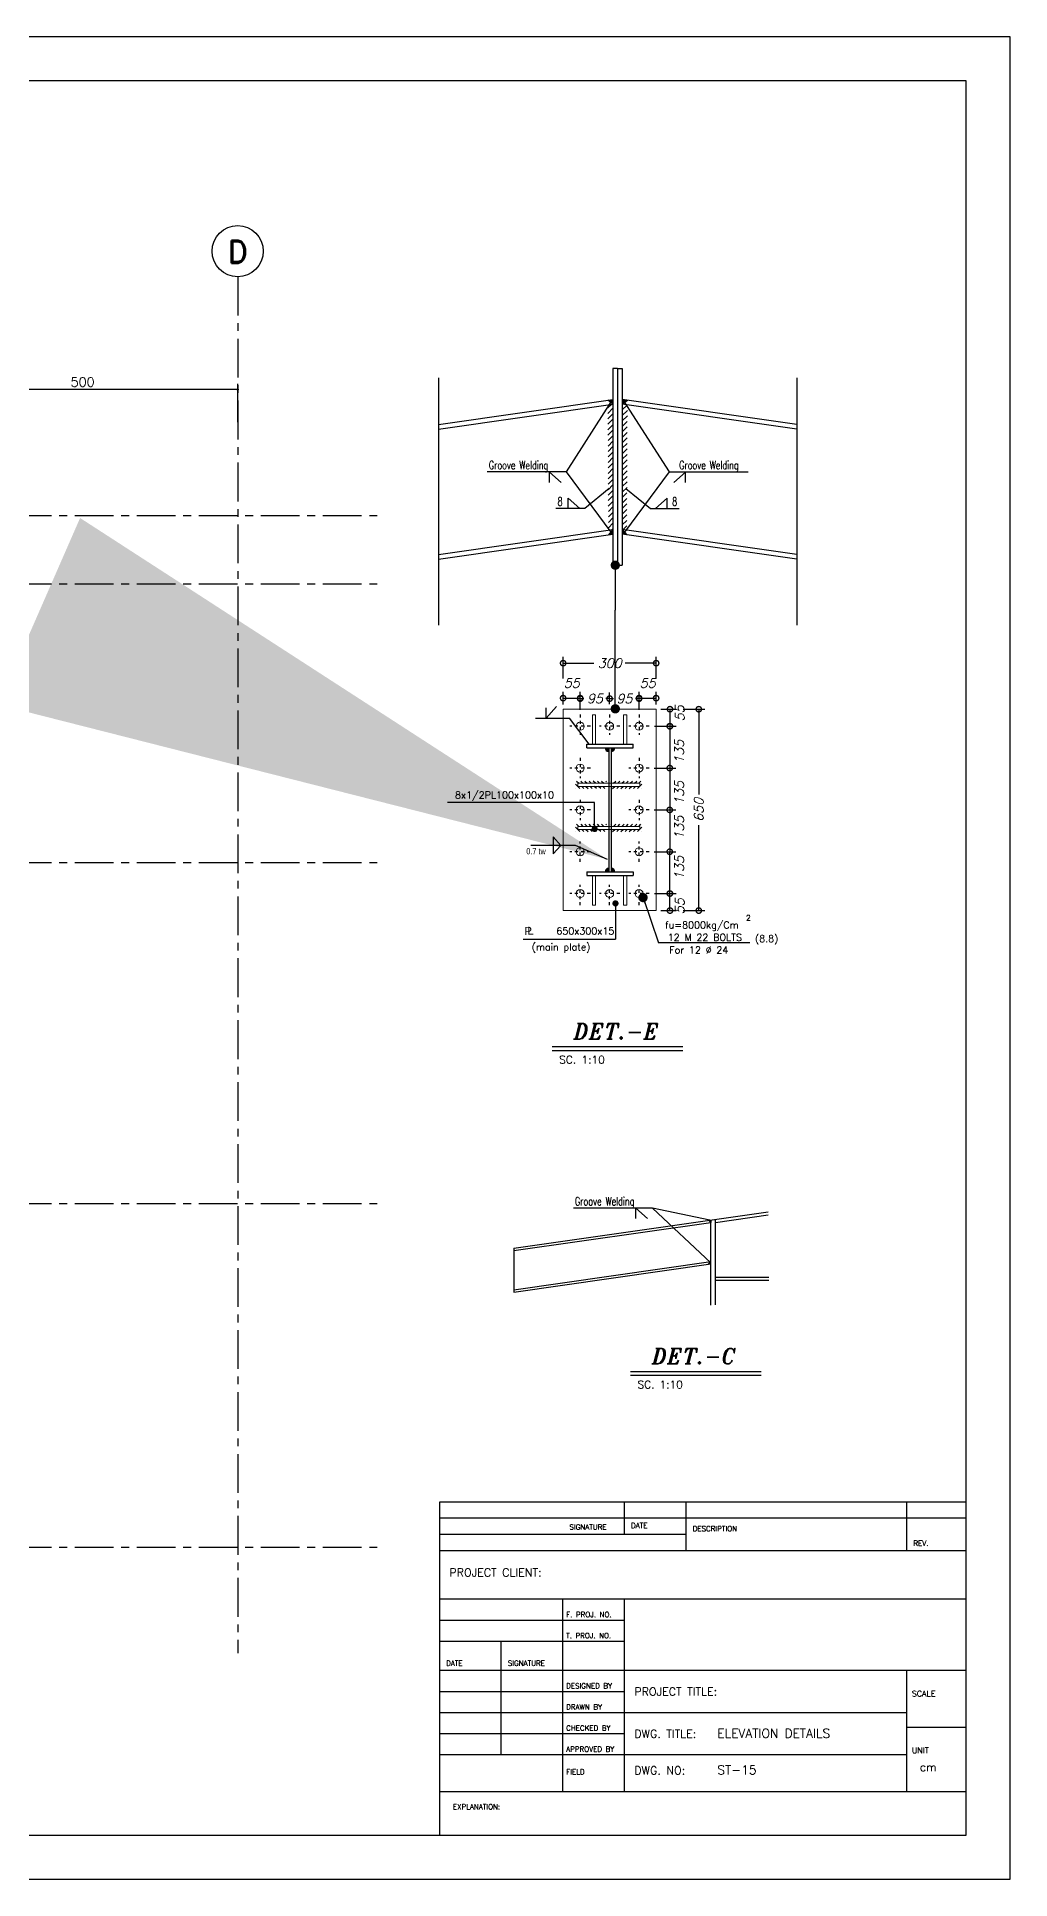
# Model space of a CAD drawing. Header units: inches. Extents: x 460503 to 460688, y 47570 to 48852.
# Drawn here: x 460558.8 to 460590.1, y 47865 to 47924.4 of the extents above; entities that cross this region are included whole.
import ezdxf
from ezdxf.enums import TextEntityAlignment as Align

# ---------------------------------------------------------------- set-up
doc = ezdxf.new("R2010")
doc.units = ezdxf.units.IN
doc.header["$MEASUREMENT"] = 0
for name, pattern in [('CENTER', [2, 1.25, -0.25, 0.25, -0.25]), ('DASHDOT', [1, 0.5, -0.25, 0, -0.25]), ('DASHDOTX2', [2, 1, -0.5, 0, -0.5]), ('HIDDEN', [0.375, 0.25, -0.125])]:
    doc.linetypes.add(name, pattern=pattern)
for name, color, linetype in [('1', 1, 'Continuous'), ('1R', 1, 'Continuous'), ('2Y', 2, 'Continuous'), ('3', 3, 'HIDDEN'), ('3G', 3, 'Continuous'), ('6M', 6, 'Continuous'), ('Ax', 1, 'DASHDOTX2'), ('AXE', 1, 'CENTER'), ('DIM', 8, 'Continuous'), ('Dim-Axe', 1, 'Continuous'), ('E10', 3, 'Continuous'), ('Hatch', 1, 'Continuous'), ('lateral brace', 5, 'Continuous'), ('Layer4', 118, 'Continuous'), ('leader-1', 1, 'Continuous'), ('LEVEL', 3, 'HIDDEN'), ('TEXT-1', 3, 'Continuous'), ('wall', 4, 'Continuous')]:
    doc.layers.add(name, color=color, linetype=linetype)
doc.layers.add('TEXT', color=250, linetype='Continuous', lineweight=30)
doc.layers.add('WALL-INT', color=3, linetype='Continuous', lineweight=9)
doc.styles.add('E100', font='SIMPLEX.shx', dxfattribs={"width": 0.7})
doc.styles.add('ITALICC', font='ITALICC.shx')
doc.styles.add('ITALICT', font='italict')
doc.styles.add('ROMANC', font='TXT.shx')
doc.styles.add('ROMAND', font='ROMAND.shx')
doc.styles.add('ROMANS', font='ROMANS', dxfattribs={"width": 0.8})
doc.styles.add('ROMANT', font='romant')
doc.styles.add('SA', font='sazeh-1.shx', dxfattribs={"width": 0.85})
doc.styles.get("Standard").update_dxf_attribs({"font": 'arial.ttf'})
doc.dimstyles.new('1-100', dxfattribs={"dimtxt": 0.3, "dimasz": 0.08, "dimexe": 0.18, "dimexo": 0.0625, "dimgap": 0.09, "dimtad": 1, "dimdec": 0, "dimlfac": 100, "dimdsep": 46, "dimtxsty": 'ROMANT', "dimblk": 'DOT', "dimcen": 0.09, "dimclrd": 1, "dimclre": 1, "dimclrt": 3, "dimadec": 0, "dimazin": 0, "dimtfac": 1, "dimtdec": 0, "dimtix": 1, "dimtofl": 0, "dimtmove": 2, "dimatfit": 3, "dimldrblk": 'DOT', "dimfxl": 1, "dimtolj": 1, "dimarcsym": 0})
doc.dimstyles.new('10', dxfattribs={"dimtxt": 0.2, "dimasz": 0.09, "dimexe": 0.18, "dimexo": 0.1, "dimgap": 0, "dimtad": 0, "dimdec": 3, "dimlfac": 100, "dimrnd": 0.5, "dimzin": 12, "dimdsep": 46, "dimtxsty": 'ROMANC', "dimblk": 'DOT', "dimcen": 0, "dimclrd": 1, "dimclre": 1, "dimclrt": 2, "dimadec": 1, "dimazin": 0, "dimtfac": 1, "dimtdec": 3, "dimtmove": 2, "dimatfit": 3, "dimldrblk": 'DOT', "dimfxl": 1, "dimtvp": 0.909091, "dimtolj": 1, "dimtzin": 12, "dimarcsym": 0})
doc.dimstyles.new('Copy of 1-5(100)', dxfattribs={"dimscale": 100, "dimtxt": 2.5, "dimasz": 2.3, "dimexe": 1.5, "dimexo": 3, "dimgap": 1, "dimtad": 1, "dimdec": 0, "dimlfac": 0.05, "dimdsep": 46, "dimtxsty": 'ROMANS', "dimcen": 0, "dimclrd": 1, "dimclre": 1, "dimclrt": 2, "dimadec": 0, "dimazin": 0, "dimtfac": 2, "dimtdec": 0, "dimtmove": 2, "dimatfit": 3, "dimfxl": 1.5, "dimtolj": 1, "dimtzin": 0, "dimarcsym": 0})
doc.dimstyles.new('Dim-Axe', dxfattribs={"dimtxt": 0.3, "dimasz": 0.35, "dimexe": 0.2, "dimexo": 0.15, "dimgap": 0.09, "dimtad": 0, "dimzin": 4, "dimdsep": 46, "dimtxsty": 'ITALICC', "dimblk1": 'DOTSMALL', "dimblk2": 'DOTSMALL', "dimsah": 1, "dimcen": 0.09, "dimclrd": 1, "dimclre": 1, "dimclrt": 2, "dimazin": 0, "dimtfac": 1, "dimtofl": 0, "dimtmove": 2, "dimatfit": 3, "dimldrblk": 'DOTSMALL', "dimfxl": 0.5, "dimfxlon": 1, "dimtolj": 1, "dimtzin": 0, "dimarcsym": 0})
pattern_1 = [(45, (-1.15648, -74.54642), (-0.08838834765, 0.08838834765), [])]

# ---------------------------------------------------------------- blocks, each defined once
blk = doc.blocks.new('DOT')
at = {"layer": 'DIM', "color": 0, "linetype": 'ByBlock'}
blk.add_line((-0.5, 0), (-1, 0), dxfattribs=at)
at = {"layer": 'DIM', "color": 0, "linetype": 'ByBlock', "const_width": 0.5}
blk.add_lwpolyline([(-0.25, 0, 1), (0.25, 0, 1)], format="xyb", close=True, dxfattribs=at)
blk = doc.blocks.new('*D397')
at = {"layer": 'Defpoints', "color": 0, "transparency": 16777216}
for p in [(460555.235, 47913.052), (460555.235, 47911.937), (460565.235, 47911.937)]:
    blk.add_point(p, dxfattribs=at)
at = {"layer": 'wall', "color": 1, "lineweight": -2, "transparency": 16777216}
for p, q in [((460555.235, 47911.999), (460555.235, 47913.232)), ((460565.155, 47913.052), (460555.315, 47913.052)), ((460565.235, 47911.999), (460565.235, 47913.232))]:
    blk.add_line(p, q, dxfattribs=at)
at = {"layer": 'wall', "color": 1, "lineweight": -2, "transparency": 16777216, "xscale": 0.08, "yscale": 0.08, "zscale": 0.08, "rotation": 180}
blk.add_blockref('DOT', (460555.235, 47913.052), dxfattribs=at)
at = {"layer": 'wall', "color": 1, "lineweight": -2, "transparency": 16777216, "xscale": 0.08, "yscale": 0.08, "zscale": 0.08}
blk.add_blockref('DOT', (460565.235, 47913.052), dxfattribs=at)
at = {"layer": 'wall', "color": 3, "transparency": 16777216, "insert": (460560.235, 47913.292), "char_height": 0.3, "attachment_point": 5, "style": 'ROMANT'}
blk.add_mtext('\\A1;500', dxfattribs=at)
blk = doc.blocks.new('_Dot')
at = {"layer": 'DIM', "color": 0, "lineweight": -2}
blk.add_line((-0.5, 0), (-1, 0), dxfattribs=at)
at = {"layer": 'DIM', "color": 0, "const_width": 0.5}
blk.add_lwpolyline([(-0.25, 0, 1), (0.25, 0, 1)], format="xyb", close=True, dxfattribs=at)
blk = doc.blocks.new('_DOTSMALL')
at = {"color": 0, "linetype": 'ByBlock', "const_width": 0.5}
blk.add_lwpolyline([(-0.0625, 0, 1), (0.0625, 0, 1)], format="xyb", close=True, dxfattribs=at)
blk = doc.blocks.new('*D694')
at = {"layer": 'Defpoints', "color": 0, "transparency": 16777216}
for p in [(460578.246, 47902.732), (460578.246, 47896.232), (460580.105, 47896.232)]:
    blk.add_point(p, dxfattribs=at)
at = {"layer": 'Dim-Axe', "color": 1, "lineweight": -2, "transparency": 16777216}
for p, q in [((460579.605, 47902.732), (460580.305, 47902.732)), ((460580.105, 47902.732), (460580.105, 47899.979)), ((460580.105, 47896.232), (460580.105, 47898.985)), ((460579.605, 47896.232), (460580.305, 47896.232))]:
    blk.add_line(p, q, dxfattribs=at)
at = {"layer": 'Dim-Axe', "color": 1, "lineweight": -2, "transparency": 16777216, "xscale": 0.35, "yscale": 0.35, "zscale": 0.35}
for p, rotation in [((460580.105, 47902.732), 90), ((460580.105, 47896.232), 270)]:
    blk.add_blockref('_DOTSMALL', p, dxfattribs=dict(at, rotation=rotation))
at = {"layer": 'Dim-Axe', "color": 2, "transparency": 16777216, "insert": (460580.105, 47899.482), "char_height": 0.3, "attachment_point": 5, "rotation": 90, "style": 'ITALICC'}
blk.add_mtext('\\A1;650', dxfattribs=at)
blk = doc.blocks.new('*D702')
at = {"layer": 'Defpoints', "color": 0, "transparency": 16777216}
for p in [(460575.73, 47904.218), (460575.73, 47902.732), (460578.73, 47902.732)]:
    blk.add_point(p, dxfattribs=at)
at = {"layer": 'Dim-Axe', "color": 1, "lineweight": -2, "transparency": 16777216}
for p, q in [((460575.73, 47903.718), (460575.73, 47904.418)), ((460575.73, 47904.218), (460576.725, 47904.218)), ((460578.73, 47904.218), (460577.734, 47904.218)), ((460578.73, 47903.718), (460578.73, 47904.418))]:
    blk.add_line(p, q, dxfattribs=at)
at = {"layer": 'Dim-Axe', "color": 1, "lineweight": -2, "transparency": 16777216, "xscale": 0.35, "yscale": 0.35, "zscale": 0.35, "rotation": 180}
blk.add_blockref('_DOTSMALL', (460575.73, 47904.218), dxfattribs=at)
at = {"layer": 'Dim-Axe', "color": 1, "lineweight": -2, "transparency": 16777216, "xscale": 0.35, "yscale": 0.35, "zscale": 0.35}
blk.add_blockref('_DOTSMALL', (460578.73, 47904.218), dxfattribs=at)
at = {"layer": 'Dim-Axe', "color": 2, "transparency": 16777216, "insert": (460577.23, 47904.218), "char_height": 0.3, "attachment_point": 5, "style": 'ITALICC'}
blk.add_mtext('\\A1;300', dxfattribs=at)
blk = doc.blocks.new('*D703')
at = {"layer": 'Defpoints', "color": 0, "transparency": 16777216}
for p in [(460576.28, 47903.09), (460575.73, 47902.732), (460576.28, 47902.562)]:
    blk.add_point(p, dxfattribs=at)
at = {"layer": 'Dim-Axe', "color": 1, "lineweight": -2, "transparency": 16777216}
for p, q in [((460575.73, 47902.882), (460575.73, 47903.29)), ((460575.73, 47903.09), (460576.28, 47903.09)), ((460576.28, 47902.712), (460576.28, 47903.29))]:
    blk.add_line(p, q, dxfattribs=at)
at = {"layer": 'Dim-Axe', "color": 1, "lineweight": -2, "transparency": 16777216, "xscale": 0.35, "yscale": 0.35, "zscale": 0.35, "rotation": 180}
blk.add_blockref('_DOTSMALL', (460575.73, 47903.09), dxfattribs=at)
at = {"layer": 'Dim-Axe', "color": 1, "lineweight": -2, "transparency": 16777216, "xscale": 0.35, "yscale": 0.35, "zscale": 0.35}
blk.add_blockref('_DOTSMALL', (460576.28, 47903.09), dxfattribs=at)
at = {"layer": 'Dim-Axe', "color": 2, "transparency": 16777216, "insert": (460576.005, 47903.575), "char_height": 0.3, "attachment_point": 5, "style": 'ITALICC'}
blk.add_mtext('\\A1;55', dxfattribs=at)
blk = doc.blocks.new('*D695')
at = {"layer": 'Defpoints', "color": 0, "transparency": 16777216}
for p in [(460577.23, 47903.073), (460576.28, 47902.746), (460577.23, 47902.746)]:
    blk.add_point(p, dxfattribs=at)
at = {"layer": 'Dim-Axe', "color": 1, "lineweight": -2, "transparency": 16777216}
for p, q in [((460576.28, 47902.896), (460576.28, 47903.273)), ((460576.28, 47903.073), (460576.4, 47903.073)), ((460577.23, 47903.073), (460577.109, 47903.073)), ((460577.23, 47902.896), (460577.23, 47903.273))]:
    blk.add_line(p, q, dxfattribs=at)
at = {"layer": 'Dim-Axe', "color": 1, "lineweight": -2, "transparency": 16777216, "xscale": 0.35, "yscale": 0.35, "zscale": 0.35, "rotation": 180}
blk.add_blockref('_DOTSMALL', (460576.28, 47903.073), dxfattribs=at)
at = {"layer": 'Dim-Axe', "color": 1, "lineweight": -2, "transparency": 16777216, "xscale": 0.35, "yscale": 0.35, "zscale": 0.35}
blk.add_blockref('_DOTSMALL', (460577.23, 47903.073), dxfattribs=at)
at = {"layer": 'Dim-Axe', "color": 2, "transparency": 16777216, "insert": (460576.755, 47903.073), "char_height": 0.3, "attachment_point": 5, "style": 'ITALICC'}
blk.add_mtext('\\A1;95', dxfattribs=at)
blk = doc.blocks.new('*D696')
at = {"layer": 'Defpoints', "color": 0, "transparency": 16777216}
for p in [(460578.18, 47903.073), (460577.23, 47902.746), (460578.18, 47902.746)]:
    blk.add_point(p, dxfattribs=at)
at = {"layer": 'Dim-Axe', "color": 1, "lineweight": -2, "transparency": 16777216}
for p, q in [((460577.23, 47902.896), (460577.23, 47903.273)), ((460577.23, 47903.073), (460577.35, 47903.073)), ((460578.18, 47903.073), (460578.059, 47903.073)), ((460578.18, 47902.896), (460578.18, 47903.273))]:
    blk.add_line(p, q, dxfattribs=at)
at = {"layer": 'Dim-Axe', "color": 1, "lineweight": -2, "transparency": 16777216, "xscale": 0.35, "yscale": 0.35, "zscale": 0.35, "rotation": 180}
blk.add_blockref('_DOTSMALL', (460577.23, 47903.073), dxfattribs=at)
at = {"layer": 'Dim-Axe', "color": 1, "lineweight": -2, "transparency": 16777216, "xscale": 0.35, "yscale": 0.35, "zscale": 0.35}
blk.add_blockref('_DOTSMALL', (460578.18, 47903.073), dxfattribs=at)
at = {"layer": 'Dim-Axe', "color": 2, "transparency": 16777216, "insert": (460577.705, 47903.073), "char_height": 0.3, "attachment_point": 5, "style": 'ITALICC'}
blk.add_mtext('\\A1;95', dxfattribs=at)
blk = doc.blocks.new('*D704')
at = {"layer": 'Defpoints', "color": 0, "transparency": 16777216}
for p in [(460578.73, 47903.09), (460578.18, 47902.562), (460578.73, 47902.732)]:
    blk.add_point(p, dxfattribs=at)
at = {"layer": 'Dim-Axe', "color": 1, "lineweight": -2, "transparency": 16777216}
for p, q in [((460578.18, 47902.712), (460578.18, 47903.29)), ((460578.18, 47903.09), (460578.73, 47903.09)), ((460578.73, 47902.882), (460578.73, 47903.29))]:
    blk.add_line(p, q, dxfattribs=at)
at = {"layer": 'Dim-Axe', "color": 1, "lineweight": -2, "transparency": 16777216, "xscale": 0.35, "yscale": 0.35, "zscale": 0.35, "rotation": 180}
blk.add_blockref('_DOTSMALL', (460578.18, 47903.09), dxfattribs=at)
at = {"layer": 'Dim-Axe', "color": 1, "lineweight": -2, "transparency": 16777216, "xscale": 0.35, "yscale": 0.35, "zscale": 0.35}
blk.add_blockref('_DOTSMALL', (460578.73, 47903.09), dxfattribs=at)
at = {"layer": 'Dim-Axe', "color": 2, "transparency": 16777216, "insert": (460578.455, 47903.575), "char_height": 0.3, "attachment_point": 5, "style": 'ITALICC'}
blk.add_mtext('\\A1;55', dxfattribs=at)
blk = doc.blocks.new('*D705')
at = {"layer": 'Defpoints', "color": 0, "transparency": 16777216}
for p in [(460578.73, 47902.732), (460578.51, 47902.182), (460579.176, 47902.182)]:
    blk.add_point(p, dxfattribs=at)
at = {"layer": 'Dim-Axe', "color": 1, "lineweight": -2, "transparency": 16777216}
for p, q in [((460578.88, 47902.732), (460579.376, 47902.732)), ((460579.176, 47902.732), (460579.176, 47902.182)), ((460578.676, 47902.182), (460579.376, 47902.182))]:
    blk.add_line(p, q, dxfattribs=at)
at = {"layer": 'Dim-Axe', "color": 1, "lineweight": -2, "transparency": 16777216, "xscale": 0.35, "yscale": 0.35, "zscale": 0.35}
for p, rotation in [((460579.176, 47902.732), 90), ((460579.176, 47902.182), 270)]:
    blk.add_blockref('_DOTSMALL', p, dxfattribs=dict(at, rotation=rotation))
at = {"layer": 'Dim-Axe', "color": 2, "transparency": 16777216, "insert": (460579.49, 47902.596), "char_height": 0.3, "attachment_point": 5, "rotation": 90, "style": 'ITALICC'}
blk.add_mtext('\\A1;55', dxfattribs=at)
blk = doc.blocks.new('*D697')
at = {"layer": 'Defpoints', "color": 0, "transparency": 16777216}
for p in [(460578.51, 47900.832), (460578.51, 47899.482), (460579.168, 47899.482)]:
    blk.add_point(p, dxfattribs=at)
at = {"layer": 'Dim-Axe', "color": 1, "lineweight": -2, "transparency": 16777216}
for p, q in [((460578.668, 47900.832), (460579.368, 47900.832)), ((460579.168, 47900.832), (460579.168, 47899.482)), ((460578.668, 47899.482), (460579.368, 47899.482))]:
    blk.add_line(p, q, dxfattribs=at)
at = {"layer": 'Dim-Axe', "color": 1, "lineweight": -2, "transparency": 16777216, "xscale": 0.35, "yscale": 0.35, "zscale": 0.35}
for p, rotation in [((460579.168, 47900.832), 90), ((460579.168, 47899.482), 270)]:
    blk.add_blockref('_DOTSMALL', p, dxfattribs=dict(at, rotation=rotation))
at = {"layer": 'Dim-Axe', "color": 2, "transparency": 16777216, "insert": (460579.477, 47900.027), "char_height": 0.3, "attachment_point": 5, "rotation": 90, "style": 'ITALICC'}
blk.add_mtext('\\A1;135', dxfattribs=at)
blk = doc.blocks.new('*D698')
at = {"layer": 'Defpoints', "color": 0, "transparency": 16777216}
for p in [(460578.51, 47896.782), (460579.176, 47896.782), (460578.73, 47896.232)]:
    blk.add_point(p, dxfattribs=at)
at = {"layer": 'Dim-Axe', "color": 1, "lineweight": -2, "transparency": 16777216}
for p, q in [((460578.676, 47896.782), (460579.376, 47896.782)), ((460579.176, 47896.232), (460579.176, 47896.782)), ((460578.88, 47896.232), (460579.376, 47896.232))]:
    blk.add_line(p, q, dxfattribs=at)
at = {"layer": 'Dim-Axe', "color": 1, "lineweight": -2, "transparency": 16777216, "xscale": 0.35, "yscale": 0.35, "zscale": 0.35}
for p, rotation in [((460579.176, 47896.782), 90), ((460579.176, 47896.232), 270)]:
    blk.add_blockref('_DOTSMALL', p, dxfattribs=dict(at, rotation=rotation))
at = {"layer": 'Dim-Axe', "color": 2, "transparency": 16777216, "insert": (460579.49, 47896.368), "char_height": 0.3, "attachment_point": 5, "rotation": 90, "style": 'ITALICC'}
blk.add_mtext('\\A1;55', dxfattribs=at)
blk = doc.blocks.new('*D699')
at = {"layer": 'Defpoints', "color": 0, "transparency": 16777216}
for p in [(460578.551, 47898.132), (460579.168, 47898.132), (460578.551, 47896.782)]:
    blk.add_point(p, dxfattribs=at)
at = {"layer": 'Dim-Axe', "color": 1, "lineweight": -2, "transparency": 16777216}
for p, q in [((460578.701, 47898.132), (460579.368, 47898.132)), ((460579.168, 47896.782), (460579.168, 47898.132)), ((460578.701, 47896.782), (460579.368, 47896.782))]:
    blk.add_line(p, q, dxfattribs=at)
at = {"layer": 'Dim-Axe', "color": 1, "lineweight": -2, "transparency": 16777216, "xscale": 0.35, "yscale": 0.35, "zscale": 0.35}
for p, rotation in [((460579.168, 47898.132), 90), ((460579.168, 47896.782), 270)]:
    blk.add_blockref('_DOTSMALL', p, dxfattribs=dict(at, rotation=rotation))
at = {"layer": 'Dim-Axe', "color": 2, "transparency": 16777216, "insert": (460579.477, 47897.607), "char_height": 0.3, "attachment_point": 5, "rotation": 90, "style": 'ITALICC'}
blk.add_mtext('\\A1;135', dxfattribs=at)
blk = doc.blocks.new('*D700')
at = {"layer": 'Defpoints', "color": 0, "transparency": 16777216}
for p in [(460578.51, 47899.482), (460578.51, 47898.132), (460579.168, 47898.132)]:
    blk.add_point(p, dxfattribs=at)
at = {"layer": 'Dim-Axe', "color": 1, "lineweight": -2, "transparency": 16777216}
for p, q in [((460578.668, 47899.482), (460579.368, 47899.482)), ((460579.168, 47899.482), (460579.168, 47898.132)), ((460578.668, 47898.132), (460579.368, 47898.132))]:
    blk.add_line(p, q, dxfattribs=at)
at = {"layer": 'Dim-Axe', "color": 1, "lineweight": -2, "transparency": 16777216, "xscale": 0.35, "yscale": 0.35, "zscale": 0.35}
for p, rotation in [((460579.168, 47899.482), 90), ((460579.168, 47898.132), 270)]:
    blk.add_blockref('_DOTSMALL', p, dxfattribs=dict(at, rotation=rotation))
at = {"layer": 'Dim-Axe', "color": 2, "transparency": 16777216, "insert": (460579.477, 47898.907), "char_height": 0.3, "attachment_point": 5, "rotation": 90, "style": 'ITALICC'}
blk.add_mtext('\\A1;135', dxfattribs=at)
blk = doc.blocks.new('*D701')
at = {"layer": 'Defpoints', "color": 0, "transparency": 16777216}
for p in [(460578.551, 47902.182), (460578.551, 47900.832), (460579.168, 47900.832)]:
    blk.add_point(p, dxfattribs=at)
at = {"layer": 'Dim-Axe', "color": 1, "lineweight": -2, "transparency": 16777216}
for p, q in [((460578.701, 47902.182), (460579.368, 47902.182)), ((460579.168, 47902.182), (460579.168, 47900.832)), ((460578.701, 47900.832), (460579.368, 47900.832))]:
    blk.add_line(p, q, dxfattribs=at)
at = {"layer": 'Dim-Axe', "color": 1, "lineweight": -2, "transparency": 16777216, "xscale": 0.35, "yscale": 0.35, "zscale": 0.35}
for p, rotation in [((460579.168, 47902.182), 90), ((460579.168, 47900.832), 270)]:
    blk.add_blockref('_DOTSMALL', p, dxfattribs=dict(at, rotation=rotation))
at = {"layer": 'Dim-Axe', "color": 2, "transparency": 16777216, "insert": (460579.477, 47901.357), "char_height": 0.3, "attachment_point": 5, "rotation": 90, "style": 'ITALICC'}
blk.add_mtext('\\A1;135', dxfattribs=at)

msp = doc.modelspace()

# ---------------------------------------------------------------- hatches: boundary and pattern name
h = msp.add_hatch(color=1)
h.dxf.hatch_style = 1
h.paths.add_polyline_path([(460577.33779815, 47912.7295885), (460577.17194888, 47912.70574089), (460577.33779815, 47912.57804575)])
h = msp.add_hatch()
h.set_pattern_fill('ANSI31', color=1)
h.set_pattern_definition(pattern_1)
h.paths.add_polyline_path([(460577.33779815, 47912.57804575), (460577.1726668, 47912.55430137), (460577.19181144, 47908.51591414), (460577.33779815, 47908.53690569)])
h = msp.add_hatch(color=1)
h.dxf.hatch_style = 1
h.paths.add_polyline_path([(460577.63779814, 47912.7295885), (460577.80364741, 47912.70574089), (460577.63779814, 47912.57804575)])
h = msp.add_hatch()
h.set_pattern_fill('ANSI31', color=1)
h.set_pattern_definition(pattern_1)
h.paths.add_polyline_path([(460577.63779814, 47912.57804575), (460577.80292949, 47912.55430137), (460577.78378485, 47908.51591414), (460577.63779814, 47908.53690569)])
h = msp.add_hatch(color=1)
h.dxf.hatch_style = 1
h.paths.add_polyline_path([(460577.33779815, 47908.53690569), (460577.19252936, 47908.36447462), (460577.33779815, 47908.38536294)])
h = msp.add_hatch(color=1)
h.dxf.hatch_style = 1
h.paths.add_polyline_path([(460577.63779814, 47908.53690569), (460577.78306692, 47908.36447462), (460577.63779814, 47908.38536294)])
h = msp.add_hatch(color=1)
h.dxf.hatch_style = 1
h.paths.add_polyline_path([(460580.49411493, 47886.16703271), (460580.49411493, 47886.24280109), (460580.42820126, 47886.23334185)])
h = msp.add_hatch(color=1)
h.dxf.hatch_style = 1
h.paths.add_polyline_path([(460580.49411493, 47884.90422646), (460580.40491817, 47884.81565751), (460580.49411493, 47884.82845808)])
at = {"layer": 'Hatch'}
h = msp.add_hatch(dxfattribs=at)
h.set_pattern_fill('ANSI31', color=1, scale=0.03, style=0)
h.set_pattern_definition([(135, (460849.46363, 48273.95888), (0.06735192, 0.06735192), [])])
h.paths.add_polyline_path([(460576.19968693, 47900.34234295), (460576.19968693, 47900.24234295), (460577.12968693, 47900.24234295), (460577.12968693, 47900.17234295), (460576.12968693, 47900.17234295), (460576.12968693, 47900.41234295), (460577.12968693, 47900.41234295), (460577.12968693, 47900.34234295)])
h = msp.add_hatch(dxfattribs=at)
h.set_pattern_fill('ANSI31', color=1, scale=0.03, style=0)
h.set_pattern_definition([(45, (460304.93574, 48273.95888), (-0.06735192, 0.06735192), [])])
h.paths.add_polyline_path([(460578.19968693, 47900.34234295), (460578.19968693, 47900.24234295), (460577.26968693, 47900.24234295), (460577.26968693, 47900.17234295), (460578.26968693, 47900.17234295), (460578.26968693, 47900.41234295), (460577.26968693, 47900.41234295), (460577.26968693, 47900.34234295)])
h = msp.add_hatch(dxfattribs=at)
h.set_pattern_fill('ANSI31', color=1, scale=0.03, style=0)
h.set_pattern_definition([(135, (460849.46363, 48272.56791), (0.06735192, 0.06735192), [])])
h.paths.add_polyline_path([(460576.19968693, 47898.95137558), (460576.19968693, 47898.85137558), (460577.12968693, 47898.85137558), (460577.12968693, 47898.78137558), (460576.12968693, 47898.78137558), (460576.12968693, 47899.02137558), (460577.12968693, 47899.02137558), (460577.12968693, 47898.95137558)])
h = msp.add_hatch(dxfattribs=at)
h.set_pattern_fill('ANSI31', color=1, scale=0.03, style=0)
h.set_pattern_definition([(45, (460304.93574, 48272.56791), (-0.06735192, 0.06735192), [])])
h.paths.add_polyline_path([(460578.19968693, 47898.95137558), (460578.19968693, 47898.85137558), (460577.26968693, 47898.85137558), (460577.26968693, 47898.78137558), (460578.26968693, 47898.78137558), (460578.26968693, 47899.02137558), (460577.26968693, 47899.02137558), (460577.26968693, 47898.95137558)])
at = {"layer": 'TEXT-1'}
for points in [[(460577.19968693, 47901.36727638, -0.4142135624), (460577.08492461, 47901.48203871), (460577.19968693, 47901.48203871)], [(460577.27968693, 47901.36727638, 0.4142135624), (460577.39444925, 47901.48203871), (460577.27968693, 47901.48203871)], [(460577.19968693, 47897.59680103, 0.4142135624), (460577.08492461, 47897.48203871), (460577.19968693, 47897.48203871)], [(460577.27968693, 47897.59680103, -0.4142135624), (460577.39444925, 47897.48203871), (460577.27968693, 47897.48203871)]]:
    msp.add_hatch(color=256, dxfattribs=at).paths.add_polyline_path(points)

# ---------------------------------------------------------------- linework, layer by layer
at = {"color": 1}
for p, q in [((460577.33779815, 47912.57804575), (460577.17194888, 47912.70574089)), ((460577.63779814, 47912.57804575), (460577.80364741, 47912.70574089)), ((460577.33779815, 47908.53690569), (460577.19252936, 47908.36447462)), ((460577.63779814, 47908.53690569), (460577.78306692, 47908.36447462)), ((460580.42820126, 47886.23334185, 0.03620546), (460580.49411493, 47886.24280109, 0.04685367)), ((460580.49411493, 47886.16703271, 0.04685715), (460580.42820126, 47886.23334185, 0.03620546)), ((460580.49411493, 47886.24280109, 0.04685367), (460580.49411493, 47886.16703271, 0.04685715)), ((460580.49411493, 47884.90422646, 0.04691506), (460580.40491817, 47884.81565751, 0.02998739)), ((460580.40491817, 47884.81565751, 0.02998739), (460580.49411493, 47884.82845808, 0.04691854)), ((460580.49411493, 47884.82845808, 0.04691854), (460580.49411493, 47884.90422646, 0.04691506))]:
    msp.add_line(p, q, dxfattribs=at)
at = {"color": 1, "linetype": 'ByBlock', "ltscale": 3}
for p, q in [((460576.74642777, 47899.72004852), (460572.00655366, 47899.72004852)), ((460574.44016487, 47895.31133427), (460577.41877956, 47895.31133427)), ((460581.7494613, 47895.19595268), (460578.80327036, 47895.19595268))]:
    msp.add_line(p, q, dxfattribs=at)
at = {"layer": '1'}
for p, q in [((460571.74860333, 47877.14030725), (460571.74860333, 47866.38518974)), ((460571.74860333, 47877.14030725), (460571.74860333, 47867.79777329)), ((460588.72955203, 47877.14030725), (460571.74860333, 47877.14030725)), ((460577.71284497, 47876.09394907), (460577.71284497, 47877.14030725)), ((460579.70092552, 47875.57076998), (460579.70092552, 47877.14030725)), ((460586.81616116, 47875.57076998), (460586.81616116, 47877.14030725)), ((460588.72955203, 47876.61712816), (460571.74860333, 47876.61712816)), ((460579.70092552, 47876.09394907), (460571.74860333, 47876.09394907)), ((460588.72955203, 47875.57076998), (460571.74860333, 47875.57076998)), ((460588.72955203, 47874.0012327), (460571.74860333, 47874.0012327)), ((460575.72476443, 47867.79777329), (460575.72476443, 47874.0012327)), ((460577.71284497, 47867.79777329), (460577.71284497, 47874.0012327)), ((460577.71284497, 47873.32109989), (460571.74860333, 47873.32109989)), ((460577.71284497, 47872.64096707), (460571.74860333, 47872.64096707)), ((460573.73668388, 47868.97871343), (460573.73668388, 47872.64096707)), ((460577.71284497, 47871.6992447), (460571.74860333, 47871.6992447)), ((460588.72955203, 47871.6992447), (460577.71284497, 47871.6992447)), ((460586.81616116, 47867.79777329), (460586.81616116, 47871.6992447)), ((460577.71284497, 47871.01911189), (460571.74860333, 47871.01911189)), ((460586.81616116, 47870.33897907), (460571.74860333, 47870.33897907)), ((460577.71284497, 47869.65884625), (460571.74860333, 47869.65884625)), ((460588.72955203, 47869.86811788), (460586.81616116, 47869.86811788)), ((460577.71284497, 47868.97871343), (460571.74860333, 47868.97871343)), ((460586.81616116, 47868.97871343), (460577.71284497, 47868.97871343)), ((460571.74860333, 47867.79777329), (460588.72955203, 47867.79777329))]:
    msp.add_line(p, q, dxfattribs=at)
msp.add_lwpolyline([(460507.46120186, 47866.38518974), (460588.72955203, 47866.38518974), (460588.72955203, 47923.01818637), (460507.46120186, 47923.01818637)], close=True, dxfattribs=at)
at = {"layer": '1R'}
for p, q in [((460577.29363702, 47912.68153379, 0.00138859), (460575.8295607, 47910.38899504, 0.00138859)), ((460577.68195927, 47912.68153379, 0.00138859), (460579.14603559, 47910.38899504, 0.00138859)), ((460575.8295607, 47910.38899504, 0.00138859), (460573.28229593, 47910.38899504, 0.00138859)), ((460575.8295607, 47910.38899504, 0.00138859), (460577.26516375, 47908.45069016)), ((460579.14603559, 47910.38899504, 0.00138859), (460577.71043253, 47908.45069016)), ((460579.14603559, 47910.38899504, 0.00138859), (460581.69330036, 47910.38899504, 0.00138859)), ((460577.21834347, 47909.85656716, -0.00137413), (460576.42759969, 47909.21312801)), ((460577.75725282, 47909.85656716, -0.00137413), (460578.5479966, 47909.21312801)), ((460576.42759969, 47909.21312801), (460575.50019391, 47909.21312801)), ((460578.5479966, 47909.21312801), (460579.47540238, 47909.21312801)), ((460574.83485908, 47902.4467658), (460575.94116866, 47902.4467658)), ((460576.57063568, 47901.60203871), (460575.94116866, 47902.4467658)), ((460578.60793001, 47886.62844866, 0.03759405), (460576.06066524, 47886.62844866, 0.03759405)), ((460580.46480672, 47886.23961263, 0.03759405), (460578.60793001, 47886.62844866, 0.03759405)), ((460578.60793001, 47886.62844866, 0.03759405), (460580.49411493, 47884.86634227, 0.0469168))]:
    msp.add_line(p, q, dxfattribs=at)
at = {"layer": '2Y'}
for p, q in [((460575.29524973, 47910.05311752, 0.00138859), (460575.29524973, 47910.38812271, 0.00138859)), ((460575.29524973, 47910.38812271, 0.00138859), (460575.66995225, 47910.05311752, 0.00138859)), ((460579.68034656, 47910.38812271, 0.00138859), (460579.30564403, 47910.05311752, 0.00138859)), ((460579.68034656, 47910.05311752, 0.00138859), (460579.68034656, 47910.38812271, 0.00138859)), ((460575.89328872, 47909.21312801), (460575.89328872, 47909.5481332)), ((460575.89328872, 47909.5481332), (460576.26799125, 47909.21312801)), ((460579.08230757, 47909.5481332), (460578.70760504, 47909.21312801)), ((460579.08230757, 47909.21312801), (460579.08230757, 47909.5481332)), ((460575.18324349, 47902.44589347), (460575.51824869, 47902.82059599)), ((460575.18324349, 47902.44589347), (460575.18324349, 47902.78089866)), ((460578.07361904, 47886.29257113, 0.03759405), (460578.07361904, 47886.62757633, 0.03759405)), ((460578.07361904, 47886.62757633, 0.03759405), (460578.44832157, 47886.29257113, 0.03759405))]:
    msp.add_line(p, q, dxfattribs=at)
at = {"layer": '3G'}
for p, q in [((460577.33779815, 47913.7295885), (460577.33779815, 47907.38536294)), ((460577.48779814, 47913.7295885), (460577.33779815, 47913.7295885)), ((460577.33779815, 47913.7295885), (460577.33779815, 47907.38536294)), ((460577.48779814, 47913.7295885), (460577.33779815, 47913.7295885)), ((460577.48779814, 47913.7295885), (460577.48779815, 47907.38536294)), ((460577.48779814, 47913.7295885), (460577.48779814, 47907.38536294)), ((460577.48779814, 47913.7295885), (460577.63779814, 47913.7295885)), ((460577.48779814, 47913.7295885), (460577.48779814, 47907.38536294)), ((460577.48779814, 47913.7295885), (460577.63779814, 47913.7295885)), ((460577.48779814, 47913.7295885), (460577.48779815, 47907.38536294)), ((460577.63779814, 47913.7295885), (460577.63779814, 47907.38536294)), ((460577.63779814, 47913.7295885), (460577.63779814, 47907.38536294)), ((460571.70635397, 47913.43166151), (460571.70635397, 47905.44200455)), ((460583.26924232, 47913.4316615), (460583.26924231, 47905.44200455)), ((460571.70635397, 47911.91983836), (460577.33779814, 47912.7295885)), ((460571.70635397, 47911.7682956), (460577.33779815, 47912.57804575)), ((460583.26924232, 47911.91983836), (460577.63779814, 47912.7295885)), ((460583.26924232, 47911.76829561), (460577.63779814, 47912.57804575)), ((460571.70635397, 47907.72715555), (460577.33779815, 47908.53690569)), ((460571.70635397, 47907.5756128), (460577.33779815, 47908.38536294)), ((460583.26924232, 47907.72715555), (460577.63779814, 47908.53690569)), ((460583.26924232, 47907.5756128), (460577.63779814, 47908.38536294)), ((460577.48779815, 47907.38536294), (460577.33779815, 47907.38536294)), ((460577.48779815, 47907.38536294), (460577.33779815, 47907.38536294)), ((460577.48779814, 47907.38536294), (460577.63779814, 47907.38536294)), ((460577.48779814, 47907.38536294), (460577.63779814, 47907.38536294)), ((460576.48968693, 47901.60203871), (460577.98968693, 47901.60203871)), ((460576.48968693, 47901.48203871), (460576.48968693, 47901.60203871)), ((460576.48968693, 47901.48203871), (460577.98968693, 47901.48203871)), ((460577.19968693, 47901.48203871), (460577.19968693, 47897.48203871)), ((460577.27968693, 47901.48203871), (460577.27968693, 47897.48203871)), ((460577.98968693, 47901.48203871), (460577.98968693, 47901.60203871)), ((460576.48968693, 47897.48203871), (460577.98968693, 47897.48203871)), ((460576.48968693, 47897.48203871), (460576.48968693, 47897.36203871)), ((460576.48968693, 47897.36203871), (460577.98968693, 47897.36203871)), ((460577.98968693, 47897.48203871), (460577.98968693, 47897.36203871)), ((460575.37644956, 47891.72041515, 0.02185374), (460579.59226142, 47891.72041515, 0.02185374)), ((460574.14411493, 47885.33151603, 0.04892477), (460582.33967737, 47886.50765675, 0.04625173)), ((460580.64411493, 47886.16330301, 0.04680938), (460582.34074773, 47886.40678586, 0.04625601)), ((460574.14411493, 47885.25574765, 0.04892825), (460580.49411493, 47886.16703271, 0.04685715)), ((460580.49411493, 47883.49892162, 0.04685367), (460580.49411493, 47886.24280109, 0.04685367)), ((460580.64411493, 47883.50167126, 0.04685367), (460580.64411493, 47886.26390257, 0.04685367)), ((460574.14411493, 47885.33151603, 0.04892477), (460574.14411493, 47883.91717302, 0.04898964)), ((460574.14411493, 47883.9929414, 0.04898616), (460580.49411493, 47884.90422646, 0.04691506)), ((460574.14411493, 47883.91717302, 0.04898964), (460580.49411493, 47884.82845808, 0.04691854)), ((460582.3621292, 47884.3917943, 0.0463273), (460580.64411493, 47884.3917943, 0.04685367)), ((460582.36319032, 47884.2917943, 0.04632697), (460580.64411493, 47884.2917943, 0.04685367)), ((460577.89925135, 47881.23698155, 0.02185374), (460582.11506321, 47881.23698155, 0.02185374))]:
    msp.add_line(p, q, dxfattribs=at)
for centre, start, end in [((460577.19968693, 47901.48203871), 180, 270), ((460577.27968693, 47901.48203871), 270, 0), ((460577.19968693, 47897.48203871), 90, 180), ((460577.27968693, 47897.48203871), 0, 90)]:
    msp.add_arc(centre, 0.11476232, start, end, dxfattribs=at)
at = {"layer": '6M'}
for p, q in [((460575.37644956, 47891.84041515, 0.02185374), (460579.59226142, 47891.84041515, 0.02185374)), ((460577.89925135, 47881.35698155, 0.02185374), (460582.11506321, 47881.35698155, 0.02185374))]:
    msp.add_line(p, q, dxfattribs=at)
at = {"layer": 'Ax', "linetype": 'Continuous', "ltscale": 0.5}
msp.add_circle((460565.23498582, 47917.51643419, 0.00499999), 0.825, dxfattribs=at)
at = {"layer": 'AXE'}
for p, q in [((460565.23498582, 47916.69143419, 0.00499999), (460565.23498582, 47872.26603259, 0.00499999)), ((460513.98093345, 47908.98068638), (460569.92020952, 47908.98068638)), ((460513.98093345, 47906.78068638), (460569.92020952, 47906.78068638)), ((460513.98093345, 47897.78068638), (460569.92020952, 47897.78068638)), ((460513.98093345, 47886.78068638), (460569.92020952, 47886.78068638)), ((460513.98093345, 47875.68068638), (460569.92020952, 47875.68068638))]:
    msp.add_line(p, q, dxfattribs=at)
at = {"layer": 'AXE', "color": 1, "linetype": 'DASHDOT', "ltscale": 0.009}
for p, q in [((460576.27968693, 47902.56203871), (460576.27968693, 47901.90203871)), ((460577.22968693, 47902.56203871), (460577.22968693, 47901.90203871)), ((460578.17968693, 47902.56203871), (460578.17968693, 47901.90203871)), ((460576.60968693, 47902.18203871), (460575.94968693, 47902.18203871)), ((460577.55968693, 47902.18203871), (460576.89968693, 47902.18203871)), ((460578.50968693, 47902.18203871), (460577.84968693, 47902.18203871)), ((460576.27968693, 47901.16203871), (460576.27968693, 47900.50203871)), ((460578.17968693, 47901.16203871), (460578.17968693, 47900.50203871)), ((460576.60968693, 47900.83203871), (460575.94968693, 47900.83203871)), ((460578.50968693, 47900.83203871), (460577.84968693, 47900.83203871)), ((460576.60968693, 47899.48203871), (460575.94968693, 47899.48203871)), ((460576.27968693, 47899.81203871), (460576.27968693, 47899.15203871)), ((460578.50968693, 47899.48203871), (460577.84968693, 47899.48203871)), ((460578.17968693, 47899.81203871), (460578.17968693, 47899.15203871)), ((460576.27968693, 47897.80203871), (460576.27968693, 47898.46203871)), ((460578.17968693, 47897.80203871), (460578.17968693, 47898.46203871)), ((460576.60968693, 47898.13203871), (460575.94968693, 47898.13203871)), ((460578.50968693, 47898.13203871), (460577.84968693, 47898.13203871)), ((460576.27968693, 47896.40203871), (460576.27968693, 47897.06203871)), ((460577.22968693, 47896.40203871), (460577.22968693, 47897.06203871)), ((460578.17968693, 47896.40203871), (460578.17968693, 47897.06203871)), ((460576.60968693, 47896.78203871), (460575.94968693, 47896.78203871)), ((460577.55968693, 47896.78203871), (460576.89968693, 47896.78203871)), ((460578.50968693, 47896.78203871), (460577.84968693, 47896.78203871))]:
    msp.add_line(p, q, dxfattribs=at)
at = {"layer": 'DIM'}
msp.add_lwpolyline([(460506.04537694, 47864.96936483), (460590.14537694, 47864.96936483), (460590.14537694, 47924.43401129), (460506.04537694, 47924.43401129)], close=True, dxfattribs=at)
at = {"layer": 'lateral brace'}
msp.add_lwpolyline([(460506.04537694, 47864.96936483), (460590.14537694, 47864.96936483), (460590.14537694, 47924.43401129), (460506.04537694, 47924.43401129)], close=True, dxfattribs=at)
at = {"layer": 'Layer4'}
msp.add_lwpolyline([(460590.14537694, 47924.43401129), (460506.04537694, 47924.43401129), (460506.04537694, 47864.96936483), (460590.14537694, 47864.96936483)], close=True, dxfattribs=at)
at = {"layer": 'TEXT', "color": 2, "ltscale": 100}
for points in [[(460575.41221143, 47898.61173756), (460575.41221143, 47898.06337304), (460575.66092137, 47898.3375553)], [(460575.41221143, 47898.61173756), (460575.66092137, 47898.3375553)]]:
    msp.add_lwpolyline(points, dxfattribs=at)
at = {"layer": 'WALL-INT', "color": 3, "ltscale": 7}
for points in [[(460575.72968693, 47896.23203871), (460578.72968693, 47896.23203871), (460578.72968693, 47902.73203871), (460575.72968693, 47902.73203871)], [(460576.67968693, 47901.60203871), (460576.67968693, 47902.55385045), (460576.77968693, 47902.55385045), (460576.77968693, 47901.60203871)], [(460577.77968693, 47901.60203871), (460577.77968693, 47902.55385045), (460577.67968693, 47902.55385045), (460577.67968693, 47901.60203871)], [(460576.67968693, 47897.36203871), (460576.67968693, 47896.41022696), (460576.77968693, 47896.41022696), (460576.77968693, 47897.36203871)], [(460577.77968693, 47897.36203871), (460577.77968693, 47896.41022696), (460577.67968693, 47896.41022696), (460577.67968693, 47897.36203871)]]:
    msp.add_lwpolyline(points, close=True, dxfattribs=at)
for points in [[(460578.19968693, 47900.34234295), (460576.19968693, 47900.34234295), (460576.19968693, 47900.24234295), (460578.19968693, 47900.24234295)], [(460577.19968693, 47900.24234295), (460577.19968693, 47900.34234295)], [(460578.19968693, 47900.34234295), (460578.19968693, 47900.24234295)], [(460578.19968693, 47898.95137558), (460576.19968693, 47898.95137558), (460576.19968693, 47898.85137558), (460578.19968693, 47898.85137558)], [(460577.19968693, 47898.85137558), (460577.19968693, 47898.95137558)], [(460578.19968693, 47898.95137558), (460578.19968693, 47898.85137558)]]:
    msp.add_lwpolyline(points, dxfattribs=at)
for centre in [(460576.27968693, 47902.18203871), (460577.22968693, 47902.18203871), (460578.17968693, 47902.18203871), (460576.27968693, 47900.83203871), (460578.17968693, 47900.83203871), (460576.27968693, 47899.48203871), (460578.17968693, 47899.48203871), (460576.27968693, 47898.13203871), (460578.17968693, 47898.13203871), (460576.27968693, 47896.78203871), (460577.22968693, 47896.78203871), (460578.17968693, 47896.78203871)]:
    msp.add_circle(centre, 0.13, dxfattribs=at)

# ---------------------------------------------------------------- texts
at = {"layer": '1', "style": 'ROMANS'}
for s, height, p in [('SIGNATURE', 0.167417309, (460575.93403606, 47876.2509028)), ('DATE', 0.167417309, (460577.92211661, 47876.30322071)), ('DESCRIPTION', 0.1674173092, (460579.91019716, 47876.19858489)), ('REV.', 0.167417309, (460587.0254328, 47875.72772371)), ('PROJECT CLIENT:', 0.2615895456, (460572.06251079, 47874.73642128)), ('F. PROJ. NO.', 0.1674173092, (460575.82940024, 47873.4257357)), ('T. PROJ. NO.', 0.1674173092, (460575.82940024, 47872.74560289)), ('DATE', 0.167417309, (460571.95787497, 47871.85619843)), ('SIGNATURE', 0.167417309, (460573.94595552, 47871.85619843)), ('DESIGNED BY', 0.1674173092, (460575.82940024, 47871.1237477)), ('PROJECT TITLE:', 0.2615895456, (460578.02675243, 47870.8921043)), ('SCALE', 0.188344473, (460586.97311489, 47870.86215816)), ('DRAWN BY', 0.167417309, (460575.82940024, 47870.44361488)), ('CHECKED BY', 0.167417309, (460575.82940024, 47869.76348207)), ('DWG. TITLE:', 0.2615895456, (460578.02675243, 47869.53183866)), ('APPROVED BY', 0.1674173092, (460575.82940024, 47869.08334925)), ('UNIT', 0.188344473, (460586.97311489, 47869.03103134)), ('FIELD', 0.167417309, (460575.82940024, 47868.35089852)), ('DWG. NO:', 0.261589546, (460578.02675243, 47868.35089852)), ('cm', 0.261589546, (460587.23470443, 47868.45553434)), ('EXPLANATION:', 0.1674173092, (460572.17270318, 47867.22215944))]:
    msp.add_text(s, height=height, dxfattribs=at).set_placement(p)
at = {"layer": '2Y', "style": 'ROMANS'}
for s, p in [('8x1/2PL100x100x10', (460573.83991287, 47899.94784109)), ('(main plate)', (460575.66502229, 47895.03753675)), ('    650x300x15', (460576.11180652, 47895.57219479)), ('12 M 22 BOLTS', (460580.29989589, 47895.371853)), ('(8.8)', (460582.29439638, 47895.30572493)), ('For 12 %%C 24', (460580.10539685, 47894.96314959))]:
    msp.add_text(s, height=0.225, dxfattribs=at).set_placement(p, align=Align.MIDDLE)
for s, height, p in [('fu=8000kg/Cm', 0.225, (460579.01891785, 47895.65835157)), ('2', 0.18, (460581.62692691, 47895.9074781))]:
    msp.add_text(s, height=height, dxfattribs=at).set_placement(p)
at = {"layer": '3', "color": 3, "style": 'ROMAND'}
msp.add_text('D', height=0.7299072, dxfattribs=at).set_placement((460565.23736146, 47917.49747599, 0.005), align=Align.MIDDLE_CENTER)
at = {"layer": '3G', "style": 'ROMANS'}
for p in [(460576.33638372, 47891.41731807, 0.02185374), (460578.85918552, 47880.93388447, 0.02185374)]:
    msp.add_text('SC. 1:10', height=0.25, dxfattribs=at).set_placement(p, align=Align.MIDDLE)
at = {"layer": '6M', "style": 'ITALICT'}
for s, p in [('DET.-E', (460576.06901146, 47892.08352907, 0.02185374)), ('DET.-C', (460578.59181325, 47881.60009547, 0.02185374))]:
    msp.add_text(s, height=0.5, dxfattribs=at).set_placement(p)
at = {"layer": 'E10', "color": 3, "style": 'E100'}
for s, p in [('ELEVATION DETAILS', (460580.70460128, 47869.53183866)), ('ST-15', (460580.70460128, 47868.35089852))]:
    msp.add_text(s, height=0.28865, dxfattribs=at).set_placement(p)
at = {"layer": 'LEVEL', "style": 'ROMANS', "width": 0.7}
for s, p in [('Groove Welding', (460573.33353161, 47910.47682201, 0.00138859)), ('8', (460575.55142959, 47909.30095498)), ('Groove Welding', (460576.11190092, 47886.71627563, 0.03759405))]:
    msp.add_text(s, height=0.27, dxfattribs=at).set_placement(p)
for s, rotation, p in [('Groove Welding', 359.9999999779, (460579.47306468, 47910.47682201, 0.00138859)), ('8', 359.9999999989, (460579.2441667, 47909.30095498))]:
    msp.add_text(s, height=0.27, rotation=rotation, dxfattribs=at).set_placement(p)
at = {"layer": 'TEXT', "color": 2, "style": 'SA', "width": 0.85}
msp.add_text('0.7 tw', height=0.2, dxfattribs=at).set_placement((460574.54373873, 47898.04914906))
at = {"layer": 'TEXT', "color": 2}
for s, p in [('P', (460574.60439732, 47895.57752372)), ('L', (460574.6805162, 47895.58412132))]:
    msp.add_text(s, height=0.25826087, dxfattribs=at).set_placement(p, align=Align.MIDDLE)

# ---------------------------------------------------------------- dimensions: what is measured, and where the dimension line sits
at = {"layer": 'Dim-Axe'}
for base, p1, p2, override, picture, middle in [((460575.72968693, 47904.2183774), (460578.72968693, 47902.73203871), (460575.72968693, 47902.73203871), {"dimlfac": 100, "dimzin": 12}, '*D702', (460577.22968693, 47904.2183774)), ((460576.27968693, 47903.08952342), (460575.72968693, 47902.73203871), (460576.27968693, 47902.56203871), {"dimlfac": 100, "dimzin": 12, "dimatfit": 2}, '*D703', (460576.00468693, 47903.57452342)), ((460578.72968693, 47903.08952342), (460578.17968693, 47902.56203871), (460578.72968693, 47902.73203871), {"dimlfac": 100, "dimzin": 12, "dimatfit": 2}, '*D704', (460578.45468693, 47903.57452342)), ((460577.22968693, 47903.07315434), (460576.27968693, 47902.74566963), (460577.22968693, 47902.74566963), {"dimlfac": 100, "dimzin": 12, "dimatfit": 2}, '*D695', (460576.75468693, 47903.07315434)), ((460578.17968693, 47903.07315434), (460577.22968693, 47902.74566963), (460578.17968693, 47902.74566963), {"dimlfac": 100, "dimzin": 12, "dimatfit": 2}, '*D696', (460577.70468693, 47903.07315434))]:
    dim = msp.add_linear_dim(base=base, p1=p1, p2=p2, dimstyle='Dim-Axe', override=override, dxfattribs=at)
    dim.commit()
    dim.dimension.update_dxf_attribs({"geometry": picture, "text_midpoint": middle})
dim = msp.add_linear_dim(base=(460580.10519343, 47896.23203871), p1=(460578.24562833, 47902.73203871), p2=(460578.24562833, 47896.23203871), angle=90, dimstyle='Dim-Axe', override={"dimlfac": 100, "dimzin": 12, "dimatfit": 2}, dxfattribs=at)
dim.commit()
dim.dimension.update_dxf_attribs({"geometry": '*D694', "text_midpoint": (460580.10519343, 47899.48203871)})
for base, p1, p2, angle, picture, middle in [((460579.17647075, 47902.18203871), (460578.72968693, 47902.73203871), (460578.50968693, 47902.18203871), 90, '*D705', (460579.49037646, 47902.59567507)), ((460579.16812386, 47900.83203871), (460578.55134004, 47902.18203871), (460578.55134004, 47900.83203871), 90, '*D701', (460579.47705647, 47901.35703871)), ((460579.16812386, 47899.48203871), (460578.50968693, 47900.83203871), (460578.50968693, 47899.48203871), 90, '*D697', (460579.47705647, 47900.02726702)), ((460579.16812386, 47898.13203871), (460578.50968693, 47899.48203871), (460578.50968693, 47898.13203871), 90, '*D700', (460579.47705647, 47898.90703871)), ((460579.16812386, 47898.13203871), (460578.55134004, 47896.78203871), (460578.55134004, 47898.13203871), 270, '*D699', (460579.47705647, 47897.60703871)), ((460579.17647075, 47896.78203871), (460578.72968693, 47896.23203871), (460578.50968693, 47896.78203871), 270, '*D698', (460579.49037646, 47896.36840234))]:
    dim = msp.add_linear_dim(base=base, p1=p1, p2=p2, angle=angle, dimstyle='Dim-Axe', override={"dimlfac": 100, "dimzin": 12, "dimatfit": 2}, dxfattribs=at)
    dim.commit()
    dim.dimension.update_dxf_attribs({"geometry": picture, "text_midpoint": middle, "dimtype": 160})
at = {"layer": 'wall'}
dim = msp.add_linear_dim(base=(460555.23498582, 47913.05243973, 0.00499999), p1=(460565.23498582, 47911.93671432, 0.00499999), p2=(460555.23498582, 47911.93671432, 0.00499999), text='500', dimstyle='1-100', dxfattribs=at)
dim.commit()
dim.dimension.update_dxf_attribs({"geometry": '*D397', "text_midpoint": (460560.23498582, 47913.29243973, 0.00499999)})

# ---------------------------------------------------------------- leaders
at = {"linetype": 'ByBlock', "ltscale": 3}
for points, override in [([(460577.4129354, 47902.74419723), (460577.41279815, 47905.92378441)], {"dimasz": 0.3, "dimgap": 0, "dimtad": 0}), ([(460576.74642777, 47898.86962694), (460576.74642777, 47899.72004852)], {"dimasz": 0.2, "dimgap": 0, "dimtad": 0}), ([(460577.41877956, 47896.46313873), (460577.41877956, 47895.31133427)], {"dimasz": 0.2, "dimgap": 0, "dimtad": 0}), ([(460578.30687506, 47896.65203871), (460578.80327036, 47895.19595268)], {"dimasz": 0.3, "dimgap": 0, "dimtad": 0})]:
    msp.add_leader(points, dimstyle='10', override=override, dxfattribs=at)
at = {"layer": '2Y', "color": 2}
msp.add_leader([(460577.4129354, 47907.37987043), (460577.41279815, 47905.92378441)], dimstyle='10', override={"dimasz": 0.3, "dimgap": 0, "dimtad": 0}, dxfattribs=at)
at = {"layer": 'leader-1', "linetype": 'ByBlock'}
msp.add_leader([(460577.16356026, 47897.88384109), (460576.12510078, 47898.3375553), (460574.68962201, 47898.3375553)], dimstyle='Copy of 1-5(100)', override={"dimasz": 0.2, "dimtad": 0}, dxfattribs=at)

doc.saveas('drawing.dxf')
